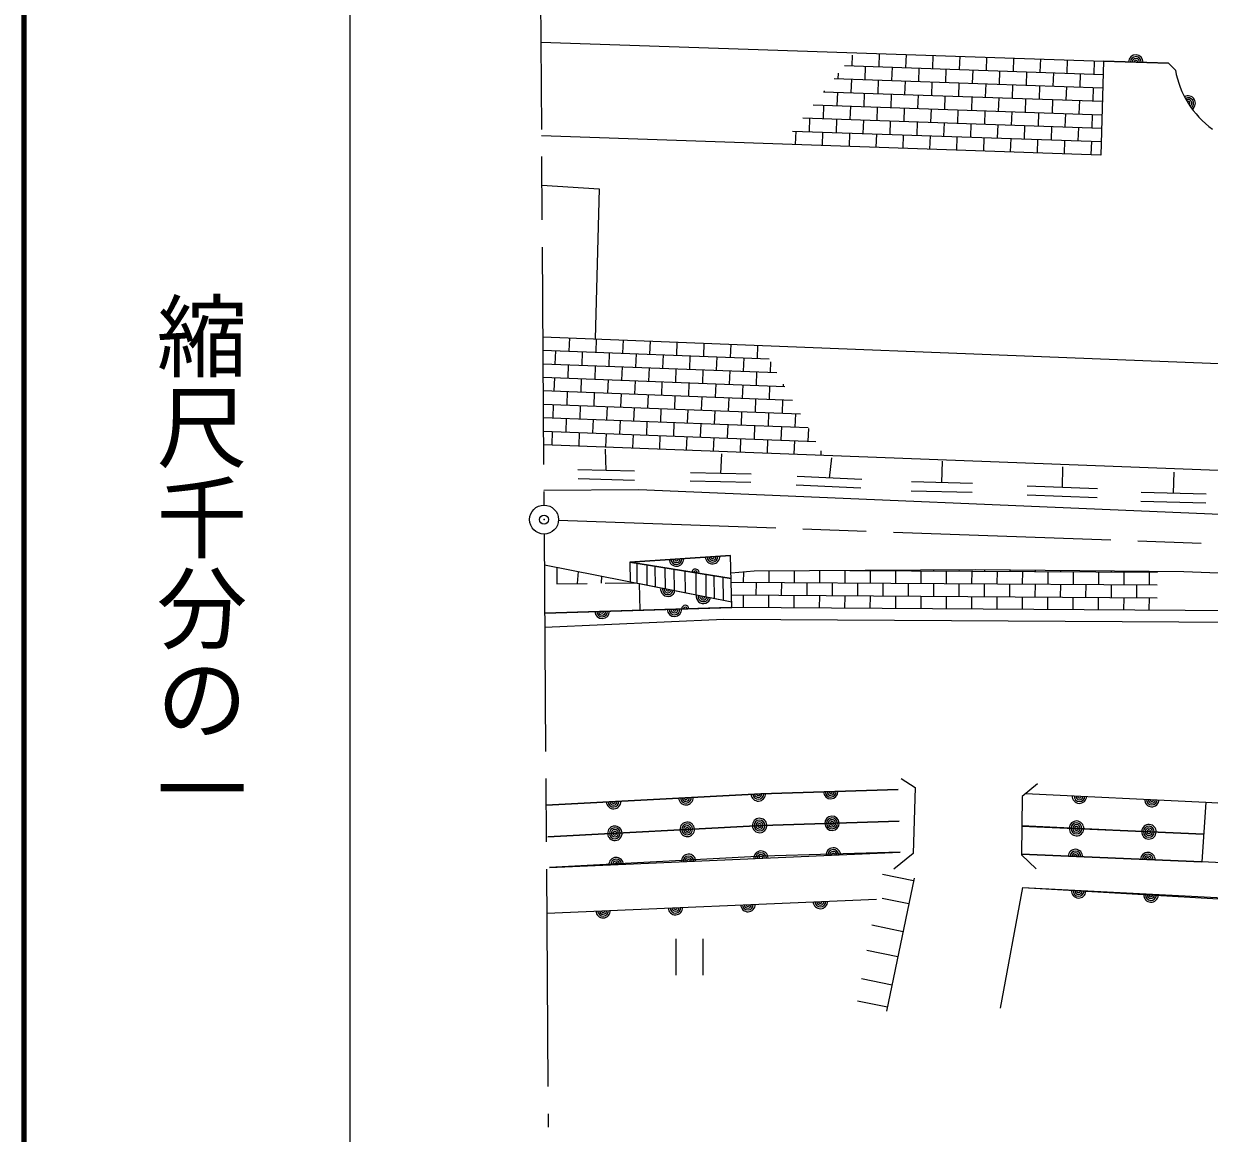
# Model space of a CAD drawing. Units: millimetres, scale not verified. Extents: x 40000 to 680000, y 20000 to 380000.
# Drawn here: x 40000 to 105442, y 244496 to 305754 of the extents above; entities that cross this region are included whole.
import ezdxf
from ezdxf.enums import TextEntityAlignment as Align

# ---------------------------------------------------------------- set-up
doc = ezdxf.new("R2010")
doc.units = ezdxf.units.MM
doc.header["$LTSCALE"] = 1000
doc.header["$PDMODE"] = 32
doc.header["$PDSIZE"] = 500
doc.linetypes.add('CHAIN', pattern=[18.5, 12, -1.5, 3.5, -1.5])
for name, color, linetype, lineweight in [('M-BGD', 7, 'Continuous', 13), ('M-BMK', 2, 'CHAIN', 13), ('M-BMK-SRVR', 3, 'Continuous', 13), ('M-TTL', 2, 'Continuous', 140), ('M-TTL-BAND', 7, 'Continuous', 13)]:
    doc.layers.add(name, color=color, linetype=linetype, lineweight=lineweight)
doc.layers.add('M-OTRS', color=6, linetype='Continuous')
doc.styles.add('@ＭＳ ゴシック', font='')
doc.styles.get('@ＭＳ ゴシック').set_extended_font_data('@MS Gothic')

# ---------------------------------------------------------------- blocks, each defined once
blk = doc.blocks.new('ﾌﾟﾛｯﾄﾏｰｸ-02')
at = {"color": 3, "linetype": 'Continuous', "lineweight": 13}
blk.add_circle((0, 0), 0.5, dxfattribs=at)

msp = doc.modelspace()

# ---------------------------------------------------------------- linework, layer by layer
at = {"layer": 'M-BGD'}
for p, q in [((68538, 304732), (99597, 303695)), ((85727, 303428), (85747, 304009)), ((87211, 303377), (87236, 304108)), ((88694, 303327), (88720, 304058)), ((90178, 303276), (90203, 304009)), ((91662, 303225), (91687, 303959)), ((93145, 303174), (93171, 303910)), ((94629, 303123), (94654, 303860)), ((96113, 303072), (96138, 303811)), ((97596, 303021), (97622, 303761)), ((99080, 302970), (99105, 303711)), ((99597, 303695), (99449, 298501)), ((99597, 303695), (103184, 303575)), ((103184, 303575), (99597, 303695)), ((84960, 302712), (84971, 303028)), ((85299, 303443), (99575, 302953)), ((86444, 302661), (86469, 303403)), ((87927, 302610), (87953, 303352)), ((89411, 302559), (89436, 303301)), ((90894, 302508), (90920, 303250)), ((92378, 302457), (92403, 303199)), ((93862, 302407), (93887, 303148)), ((95345, 302356), (95371, 303097)), ((96829, 302305), (96854, 303047)), ((98313, 302254), (98338, 302996)), ((103184, 303575), (103568, 303196)), ((84727, 302720), (99554, 302211)), ((85676, 301945), (85702, 302687)), ((87160, 301894), (87185, 302636)), ((88644, 301843), (88669, 302585)), ((90127, 301792), (90153, 302534)), ((91611, 301741), (91636, 302483)), ((93094, 301690), (93120, 302432)), ((94578, 301639), (94603, 302381)), ((84154, 301997), (99533, 301469)), ((84193, 301996), (84194, 302048)), ((84909, 301228), (84934, 301970)), ((86393, 301177), (86418, 301919)), ((87876, 301127), (87902, 301868)), ((89360, 301076), (89385, 301817)), ((90844, 301025), (90869, 301767)), ((92327, 300974), (92353, 301716)), ((96062, 301588), (96087, 302330)), ((97545, 301537), (97571, 302279)), ((99029, 301487), (99054, 302228)), ((83582, 301274), (99512, 300727)), ((84142, 300512), (84167, 301254)), ((85625, 300461), (85651, 301203)), ((87109, 300410), (87134, 301152)), ((88593, 300359), (88618, 301101)), ((90076, 300308), (90102, 301050)), ((93811, 300923), (93836, 301665)), ((95294, 300872), (95320, 301614)), ((96778, 300821), (96803, 301563)), ((98262, 300770), (98287, 301512)), ((83010, 300551), (99491, 299985)), ((83374, 299796), (83400, 300537)), ((84858, 299745), (84884, 300487)), ((86342, 299694), (86367, 300436)), ((87825, 299643), (87851, 300385)), ((91560, 300257), (91585, 300999)), ((93043, 300207), (93069, 300948)), ((94527, 300156), (94553, 300897)), ((96011, 300105), (96036, 300847)), ((97494, 300054), (97520, 300796)), ((98978, 300003), (99003, 300745)), ((82438, 299828), (99470, 299243)), ((82607, 299079), (82633, 299821)), ((84091, 299028), (84116, 299770)), ((89309, 299592), (89334, 300334)), ((90793, 299541), (90818, 300283)), ((92276, 299490), (92302, 300232)), ((93760, 299439), (93785, 300181)), ((95243, 299388), (95269, 300130)), ((96727, 299337), (96753, 300079)), ((98211, 299287), (98236, 300028)), ((99449, 298501), (68574, 299561)), ((85574, 298977), (85600, 299719)), ((87058, 298927), (87084, 299668)), ((88542, 298876), (88567, 299617)), ((90025, 298825), (90051, 299567)), ((91509, 298774), (91534, 299516)), ((92993, 298723), (93018, 299465)), ((94476, 298672), (94502, 299414)), ((95960, 298621), (95985, 299363)), ((97443, 298570), (97469, 299312)), ((98927, 298519), (98953, 299261)), ((68593, 296833), (71763, 296644)), ((71763, 296644), (71542, 288358)), ((68651, 288473), (114314, 286659)), ((70108, 287674), (70136, 288414)), ((71593, 287617), (71621, 288355)), ((73078, 287561), (73106, 288296)), ((74563, 287504), (74591, 288237)), ((76048, 287447), (76076, 288178)), ((77533, 287391), (77561, 288119)), ((79019, 287334), (79046, 288060)), ((80504, 287278), (80531, 288001)), ((68656, 287729), (81143, 287253)), ((69337, 286959), (69365, 287702)), ((70822, 286903), (70850, 287645)), ((72307, 286846), (72336, 287589)), ((73792, 286790), (73821, 287532)), ((75277, 286733), (75306, 287476)), ((76763, 286676), (76791, 287419)), ((78248, 286620), (78276, 287362)), ((79733, 286563), (79761, 287306)), ((68661, 286985), (81575, 286493)), ((70051, 286189), (70080, 286931)), ((71536, 286132), (71565, 286875)), ((73022, 286075), (73050, 286818)), ((74507, 286019), (74535, 286761)), ((75992, 285962), (76020, 286705)), ((77477, 285906), (77505, 286648)), ((81218, 286507), (81240, 287083)), ((68667, 286241), (82006, 285733)), ((69280, 285474), (69309, 286217)), ((70766, 285418), (70794, 286160)), ((72251, 285361), (72279, 286104)), ((73736, 285305), (73764, 286047)), ((75221, 285248), (75249, 285991)), ((78962, 285849), (78990, 286592)), ((80447, 285792), (80475, 286535)), ((68672, 285498), (82438, 284973)), ((69995, 284704), (70023, 285446)), ((71480, 284647), (71508, 285389)), ((72965, 284590), (72993, 285333)), ((76706, 285191), (76734, 285934)), ((78191, 285135), (78219, 285877)), ((79676, 285078), (79704, 285821)), ((81161, 285022), (81190, 285764)), ((81932, 285736), (81937, 285856)), ((68677, 284754), (82869, 284213)), ((69224, 283989), (69252, 284732)), ((70709, 283933), (70737, 284675)), ((74450, 284534), (74478, 285276)), ((75935, 284477), (75963, 285220)), ((77420, 284421), (77449, 285163)), ((78905, 284364), (78934, 285106)), ((80390, 284307), (80419, 285050)), ((81876, 284251), (81904, 284993)), ((72194, 283876), (72222, 284619)), ((73679, 283819), (73707, 284562)), ((75164, 283763), (75193, 284505)), ((76649, 283706), (76678, 284449)), ((78134, 283650), (78163, 284392)), ((79620, 283593), (79648, 284336)), ((81105, 283536), (81133, 284279)), ((82590, 283480), (82618, 284222)), ((68682, 284010), (83301, 283453)), ((69938, 283218), (69966, 283961)), ((71423, 283162), (71452, 283904)), ((72908, 283105), (72937, 283848)), ((74393, 283049), (74422, 283791)), ((75879, 282992), (75907, 283735)), ((77364, 282935), (77392, 283678)), ((78849, 282879), (78877, 283621)), ((80334, 282822), (80362, 283565)), ((81819, 282766), (81847, 283508)), ((83304, 282709), (83330, 283401)), ((68687, 283266), (83732, 282693)), ((69167, 282504), (69196, 283247)), ((70652, 282448), (70681, 283190)), ((72137, 282391), (72166, 283134)), ((73623, 282334), (73651, 283077)), ((75108, 282278), (75136, 283020)), ((76593, 282221), (76621, 282964)), ((78078, 282165), (78106, 282907)), ((79563, 282108), (79591, 282851)), ((81048, 282051), (81076, 282794)), ((82533, 281995), (82561, 282737)), ((68692, 282522), (135651, 279970)), ((72146, 281087), (72115, 282270)), ((84018, 281938), (84027, 282173)), ((78485, 280927), (78532, 282016)), ((84479, 280671), (84605, 281792)), ((90686, 280414), (90723, 281597)), ((73708, 281047), (70585, 281127)), ((80161, 280887), (76809, 280967)), ((86270, 280590), (82689, 280752)), ((97333, 280141), (97364, 281298)), ((103475, 279831), (103512, 280999)), ((73722, 280540), (70598, 280620)), ((80141, 280420), (76789, 280501)), ((86216, 280110), (82635, 280272)), ((92376, 280374), (88997, 280454)), ((99271, 280067), (95394, 280215)), ((68710, 279996), (73952, 280031)), ((73952, 280031), (131770, 277587)), ((92360, 279866), (88981, 279947)), ((99258, 279571), (95381, 279719)), ((105273, 279784), (101678, 279878)), ((105257, 279284), (101663, 279378)), ((79019, 276399), (73458, 276028)), ((73458, 276028), (79019, 276399)), ((79093, 273517), (79019, 276399)), ((68738, 275888), (79095, 273833)), ((69423, 275752), (69420, 274825)), ((70596, 275520), (70542, 274842)), ((73458, 276028), (73467, 274950)), ((79052, 275127), (73458, 276028)), ((73458, 276028), (79052, 275127)), ((73867, 274870), (73858, 275964)), ((74418, 274761), (74409, 275875)), ((74869, 274672), (74860, 275803)), ((75420, 274562), (75411, 275714)), ((75921, 274463), (75911, 275633)), ((76522, 274344), (76512, 275536)), ((79044, 275444), (80316, 275546)), ((80316, 275546), (92564, 275615)), ((81140, 274904), (81144, 275551)), ((82540, 274895), (82544, 275559)), ((83940, 274886), (83944, 275566)), ((85340, 274877), (85345, 275574)), ((85595, 275576), (102583, 275466)), ((86740, 274868), (86745, 275568)), ((87445, 275564), (87445, 275586)), ((88140, 274859), (88145, 275559)), ((88845, 275555), (88845, 275594)), ((89540, 274850), (89544, 275550)), ((90244, 275546), (90245, 275602)), ((90940, 274841), (90944, 275541)), ((91644, 275537), (91645, 275610)), ((92340, 274832), (92344, 275532)), ((92564, 275615), (104029, 275503)), ((93044, 275528), (93045, 275610)), ((93740, 274823), (93744, 275523)), ((94444, 275519), (94445, 275596)), ((95140, 274814), (95144, 275514)), ((95844, 275510), (95845, 275583)), ((97244, 275501), (97245, 275569)), ((98644, 275492), (98645, 275555)), ((100044, 275483), (100045, 275542)), ((101444, 275474), (101445, 275528)), ((71894, 275262), (71869, 274861)), ((72098, 274864), (73776, 274889)), ((77123, 274224), (77113, 275440)), ((77674, 274115), (77664, 275351)), ((78125, 274026), (78114, 275278)), ((78626, 273926), (78615, 275198)), ((79057, 274918), (102573, 274767)), ((79740, 274913), (79744, 275500)), ((80436, 274209), (80440, 274909)), ((81836, 274200), (81840, 274900)), ((83236, 274191), (83240, 274891)), ((84636, 274182), (84640, 274882)), ((86036, 274173), (86040, 274873)), ((87436, 274164), (87440, 274864)), ((88836, 274155), (88840, 274855)), ((96540, 274805), (96544, 275505)), ((97940, 274796), (97944, 275496)), ((99340, 274787), (99344, 275487)), ((100740, 274778), (100744, 275478)), ((102140, 274769), (102144, 275469)), ((104029, 275503), (114833, 275087)), ((69420, 274825), (71098, 274850)), ((74024, 273372), (73991, 274846)), ((73991, 274846), (79085, 273835)), ((79075, 274218), (102564, 274067)), ((79731, 273513), (79736, 274213)), ((81131, 273504), (81136, 274204)), ((90235, 274146), (90240, 274846)), ((91635, 274137), (91640, 274837)), ((93035, 274128), (93040, 274828)), ((94435, 274119), (94440, 274819)), ((95835, 274110), (95840, 274810)), ((97235, 274101), (97240, 274801)), ((98635, 274092), (98640, 274792)), ((100035, 274083), (100040, 274783)), ((101435, 274074), (101440, 274774)), ((82531, 273495), (82536, 274195)), ((83931, 273486), (83936, 274186)), ((85331, 273477), (85336, 274177)), ((86731, 273468), (86736, 274168)), ((88131, 273459), (88136, 274159)), ((89531, 273450), (89535, 274150)), ((90931, 273441), (90935, 274141)), ((92331, 273432), (92335, 274132)), ((93731, 273423), (93735, 274123)), ((95131, 273414), (95135, 274114)), ((96531, 273405), (96535, 274105)), ((97931, 273396), (97935, 274096)), ((99331, 273387), (99335, 274087)), ((100731, 273378), (100735, 274078)), ((102131, 273369), (102135, 274069)), ((79015, 273518), (68757, 273219)), ((68757, 273219), (79093, 273517)), ((74024, 273372), (79015, 273518)), ((108215, 273330), (79015, 273518)), ((68762, 272436), (78652, 272873)), ((78652, 272873), (107456, 272718)), ((88425, 264092), (89213, 263594)), ((95951, 263790), (95107, 263092)), ((68830, 262611), (80688, 263245)), ((80688, 263245), (88273, 263469)), ((89213, 263594), (89093, 259944)), ((95107, 263092), (95081, 259873)), ((95299, 263250), (105248, 262784)), ((95299, 263250), (105248, 262784)), ((105248, 262784), (105023, 259480)), ((105248, 262784), (109331, 262529)), ((68924, 260863), (80760, 261496)), ((68924, 260863), (80760, 261496)), ((80760, 261496), (88325, 261720)), ((80760, 261496), (88325, 261720)), ((95094, 261483), (105127, 261003)), ((105127, 261003), (95094, 261457)), ((95094, 261457), (105127, 261003)), ((69015, 259166), (88375, 260021)), ((89093, 259944), (88026, 259076)), ((95081, 259873), (95886, 259102)), ((105023, 259480), (95082, 259899)), ((95082, 259899), (105023, 259480)), ((109041, 259284), (105023, 259480)), ((89117, 258433), (87407, 258785)), ((89149, 258589), (87633, 251231)), ((93915, 251398), (95156, 258057)), ((95156, 258057), (104468, 257596)), ((95156, 258057), (129260, 256126)), ((68872, 256656), (87077, 257426)), ((68872, 256656), (87077, 257426)), ((88854, 257159), (87384, 257462)), ((104468, 257596), (129260, 256126)), ((88539, 255627), (86823, 255981)), ((75989, 255228), (75989, 253228)), ((77489, 255228), (77489, 253228)), ((88252, 254235), (86532, 254590)), ((87930, 252671), (86240, 253019)), ((87680, 251459), (86030, 251799))]:
    msp.add_line(p, q, dxfattribs=at)
for points in [[(88273, 263469), (80688, 263245), (68830, 262611)], [(88325, 261720), (80760, 261496), (68924, 260863)], [(88375, 260021), (80831, 259798), (69015, 259166)]]:
    msp.add_lwpolyline(points, dxfattribs=at)
for centre, radius, start, end in [((101390, 303635), 400, 358.08814, 178.08814), ((101390, 303635), 300, 358.08814, 178.08814), ((101390, 303635), 200, 358.08814, 178.08814), ((101390, 303635), 100, 358.08814, 178.08814), ((108684, 304131), 5200, 190.35038, 233.77581), ((108684, 304131), 5200, 190.35038, 233.77581), ((104276, 301370), 400, 304.25194, 119.87425), ((104276, 301370), 300, 303.70756, 120.41863), ((104276, 301370), 200, 303.16126, 120.96493), ((104276, 301370), 100, 302.61309, 121.51311), ((76026, 276200), 400, 183.81294, 3.81294), ((76026, 276200), 300, 183.81294, 3.81294), ((76026, 276200), 200, 183.81294, 3.81294), ((76026, 276200), 100, 183.81294, 3.81294), ((78021, 276333), 400, 183.81294, 3.81294), ((78021, 276333), 300, 183.81294, 3.81294), ((78021, 276333), 200, 183.81294, 3.81294), ((78021, 276333), 100, 183.81294, 3.81294), ((77077, 275445), 200, 350.84942, 170.84942), ((77077, 275445), 100, 350.84942, 170.84942), ((75557, 274535), 400, 168.77468, 348.77468), ((75557, 274535), 300, 168.77468, 348.77468), ((75557, 274535), 200, 168.77468, 348.77468), ((75557, 274535), 100, 168.77468, 348.77468), ((77519, 274146), 400, 168.77468, 348.77468), ((77519, 274146), 300, 168.77468, 348.77468), ((76519, 273445), 200, 1.67125, 181.67125), ((77519, 274146), 200, 168.77468, 348.77468), ((77519, 274146), 100, 168.77468, 348.77468), ((71926, 273310), 400, 181.65573, 1.65573), ((71926, 273310), 300, 181.65573, 1.65573), ((71926, 273310), 200, 181.65573, 1.65573), ((71926, 273310), 100, 181.65573, 1.65573), ((75924, 273426), 400, 181.65573, 1.65573), ((75924, 273426), 300, 181.65573, 1.65573), ((75924, 273426), 200, 181.65573, 1.65573), ((75924, 273426), 100, 181.65573, 1.65573), ((76519, 273445), 100, 1.67125, 181.67125), ((80545, 263237), 400, 183.0631, 3.0631), ((80545, 263237), 300, 183.0631, 3.0631), ((80545, 263237), 200, 183.0631, 3.0631), ((80545, 263237), 100, 183.0631, 3.0631), ((84543, 263359), 400, 181.69423, 1.69423), ((84543, 263359), 300, 181.69423, 1.69423), ((84543, 263359), 200, 181.69423, 1.69423), ((84543, 263359), 100, 181.69423, 1.69423), ((98275, 263111), 400, 177.31538, 357.31538), ((98275, 263111), 300, 177.31538, 357.31538), ((98275, 263111), 200, 177.31538, 357.31538), ((98275, 263111), 100, 177.31538, 357.31538), ((72557, 262810), 400, 183.0631, 3.0631), ((72557, 262810), 300, 183.0631, 3.0631), ((72557, 262810), 200, 183.0631, 3.0631), ((72557, 262810), 100, 183.0631, 3.0631), ((76551, 263024), 400, 183.0631, 3.0631), ((76551, 263024), 300, 183.0631, 3.0631), ((76551, 263024), 200, 183.0631, 3.0631), ((76551, 263024), 100, 183.0631, 3.0631), ((102271, 262923), 400, 177.31538, 357.31538), ((102271, 262923), 300, 177.31538, 357.31538), ((102271, 262923), 200, 177.31538, 357.31538), ((102271, 262923), 100, 177.31538, 357.31538), ((80618, 261489), 400, 3.0631, 183.0631), ((80618, 261489), 300, 3.0631, 183.0631), ((84616, 261611), 400, 1.69423, 181.69423), ((84616, 261611), 300, 1.69423, 181.69423), ((84616, 261611), 200, 1.69423, 181.69423), ((72629, 261061), 400, 3.0631, 183.0631), ((72629, 261061), 300, 3.0631, 183.0631), ((72629, 261061), 200, 3.0631, 183.0631), ((72629, 261061), 100, 3.0631, 183.0631), ((76624, 261275), 400, 3.0631, 183.0631), ((76624, 261275), 400, 183.0631, 3.0631), ((76624, 261275), 300, 3.0631, 183.0631), ((76624, 261275), 300, 183.0631, 3.0631), ((76624, 261275), 200, 3.0631, 183.0631), ((76624, 261275), 200, 183.0631, 3.0631), ((76624, 261275), 100, 3.0631, 183.0631), ((76624, 261275), 100, 183.0631, 3.0631), ((80618, 261489), 400, 183.0631, 3.0631), ((80618, 261489), 300, 183.0631, 3.0631), ((80618, 261489), 200, 3.0631, 183.0631), ((80618, 261489), 200, 183.0631, 3.0631), ((80618, 261489), 100, 3.0631, 183.0631), ((80618, 261489), 100, 183.0631, 3.0631), ((84616, 261611), 400, 181.69423, 1.69423), ((84616, 261611), 300, 181.69423, 1.69423), ((84616, 261611), 200, 181.69423, 1.69423), ((84616, 261611), 100, 1.69423, 181.69423), ((84616, 261611), 100, 181.69423, 1.69423), ((98112, 261320), 400, 177.41179, 357.41179), ((98113, 261338), 400, 357.26281, 177.26281), ((98112, 261320), 300, 177.41179, 357.41179), ((98113, 261338), 300, 357.26281, 177.26281), ((98112, 261320), 200, 177.41179, 357.41179), ((98113, 261338), 200, 357.26281, 177.26281), ((98112, 261320), 100, 177.41179, 357.41179), ((98113, 261338), 100, 357.26281, 177.26281), ((102108, 261147), 400, 357.26281, 177.26281), ((102108, 261139), 400, 177.41179, 357.41179), ((102108, 261147), 300, 357.26281, 177.26281), ((102108, 261139), 300, 177.41179, 357.41179), ((102108, 261147), 200, 357.26281, 177.26281), ((102108, 261139), 200, 177.41179, 357.41179), ((102108, 261147), 100, 357.26281, 177.26281), ((102108, 261139), 100, 177.41179, 357.41179), ((72629, 261061), 400, 183.0631, 3.0631), ((72629, 261061), 300, 183.0631, 3.0631), ((72629, 261061), 200, 183.0631, 3.0631), ((72629, 261061), 100, 183.0631, 3.0631), ((76697, 259505), 400, 2.53001, 182.53001), ((76697, 259505), 300, 2.53001, 182.53001), ((80693, 259682), 400, 2.53001, 182.53001), ((80693, 259682), 300, 2.53001, 182.53001), ((80693, 259682), 200, 2.53001, 182.53001), ((84689, 259858), 400, 2.53001, 182.53001), ((84689, 259858), 300, 2.53001, 182.53001), ((84689, 259858), 200, 2.53001, 182.53001), ((84689, 259858), 100, 2.53001, 182.53001), ((98054, 259774), 400, 357.58571, 177.58571), ((98054, 259774), 300, 357.58571, 177.58571), ((98054, 259774), 200, 357.58571, 177.58571), ((98054, 259774), 100, 357.58571, 177.58571), ((102050, 259605), 400, 357.58571, 177.58571), ((102050, 259605), 300, 357.58571, 177.58571), ((102050, 259605), 200, 357.58571, 177.58571), ((72701, 259328), 400, 2.53001, 182.53001), ((72701, 259328), 300, 2.53001, 182.53001), ((72701, 259328), 200, 2.53001, 182.53001), ((72701, 259328), 100, 2.53001, 182.53001), ((76697, 259505), 200, 2.53001, 182.53001), ((76697, 259505), 100, 2.53001, 182.53001), ((80693, 259682), 100, 2.53001, 182.53001), ((102050, 259605), 100, 357.58571, 177.58571), ((98230, 257883), 400, 176.76004, 356.76004), ((98230, 257883), 300, 176.76004, 356.76004), ((98230, 257883), 200, 176.76004, 356.76004), ((98230, 257883), 100, 176.76004, 356.76004), ((83969, 257295), 400, 182.42175, 2.42175), ((83969, 257295), 300, 182.42175, 2.42175), ((83969, 257295), 200, 182.42175, 2.42175), ((83969, 257295), 100, 182.42175, 2.42175), ((102224, 257657), 400, 176.76004, 356.76004), ((102224, 257657), 300, 176.76004, 356.76004), ((102224, 257657), 200, 176.76004, 356.76004), ((102224, 257657), 100, 176.76004, 356.76004), ((71980, 256788), 400, 182.42175, 2.42175), ((71980, 256788), 300, 182.42175, 2.42175), ((71980, 256788), 200, 182.42175, 2.42175), ((71980, 256788), 100, 182.42175, 2.42175), ((75976, 256957), 400, 182.42175, 2.42175), ((75976, 256957), 300, 182.42175, 2.42175), ((75976, 256957), 200, 182.42175, 2.42175), ((75976, 256957), 100, 182.42175, 2.42175), ((79973, 257126), 400, 182.42175, 2.42175), ((79973, 257126), 300, 182.42175, 2.42175), ((79973, 257126), 200, 182.42175, 2.42175), ((79973, 257126), 100, 182.42175, 2.42175)]:
    msp.add_arc(centre, radius, start, end, dxfattribs=at)
at = {"layer": 'M-BMK'}
for p, q in [((68489, 311919), (68716, 279178)), ((69521, 278350), (106479, 277024)), ((68727, 277578), (68954, 244838))]:
    msp.add_line(p, q, dxfattribs=at)
at = {"layer": 'M-OTRS'}
msp.add_point((68721, 278378), dxfattribs=at)
at = {"layer": 'M-TTL'}
msp.add_line((40000, 380000), (40000, 20000), dxfattribs=at)
at = {"layer": 'M-TTL-BAND'}
msp.add_line((58000, 370000), (58000, 20000), dxfattribs=at)

# ---------------------------------------------------------------- block references
at = {"layer": 'M-BMK-SRVR', "xscale": 1600, "yscale": 1600, "rotation": 90}
msp.add_blockref('ﾌﾟﾛｯﾄﾏｰｸ-02', (68721, 278378), dxfattribs=at)

# ---------------------------------------------------------------- texts
at = {"layer": 'M-TTL-BAND', "style": '@ＭＳ ゴシック'}
msp.add_text('縮尺千分の一', height=3666, rotation=270, dxfattribs=at).set_placement((49777, 261030), align=Align.MIDDLE_RIGHT)

doc.saveas('drawing.dxf')
